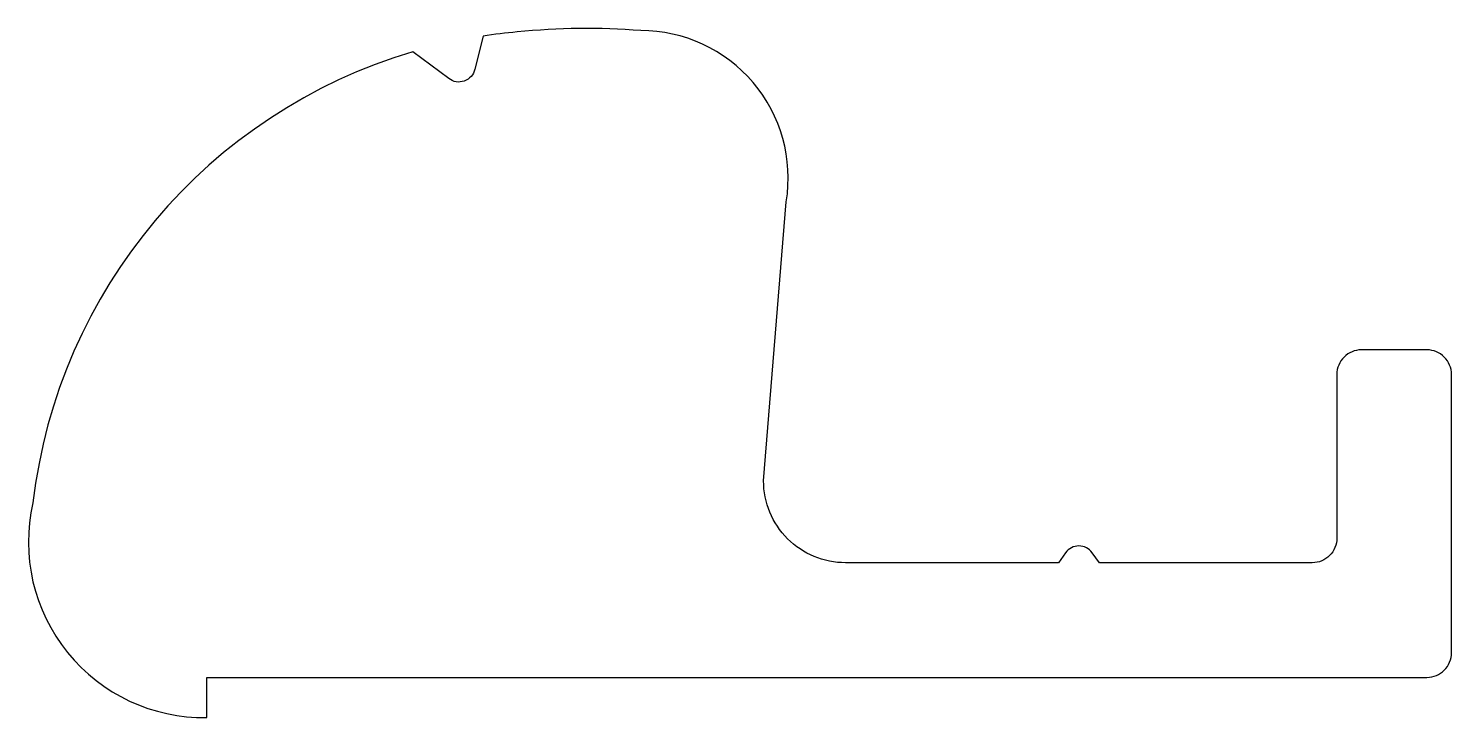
# Model space of a CAD drawing. Extents: x 178.2 to 195.5, y 238.3 to 246.7.
import ezdxf

# ---------------------------------------------------------------- set-up
doc = ezdxf.new("R2010")
doc.units = 0
doc.layers.add('ANA', color=220, linetype='CONTINUOUS')

msp = doc.modelspace()

# ---------------------------------------------------------------- linework, layer by layer
at = {"layer": 'ANA', "color": 7}
msp.add_lwpolyline([(195.534, 242.489, 0.414214), (195.234, 242.789), (194.434, 242.789, 0.414214), (194.134, 242.489), (194.134, 240.489, -0.414214), (193.834, 240.189), (191.234, 240.189), (191.147, 240.311, 0.514618), (190.822, 240.311), (190.734, 240.189), (188.134, 240.189, -0.414214), (187.134, 241.189), (187.411, 244.599, 0.46244), (185.634, 246.689, 0.044642), (184.126, 246.672, 0.016098), (183.708, 246.621), (183.608, 246.217, -0.554248), (183.289, 246.104), (182.852, 246.429, 0.29999), (178.212, 240.92, 0.486761), (180.334, 238.298), (180.334, 238.789), (195.234, 238.789, 0.414214), (195.534, 239.089)], format="xyb", close=True, dxfattribs=at)

doc.saveas('drawing.dxf')
